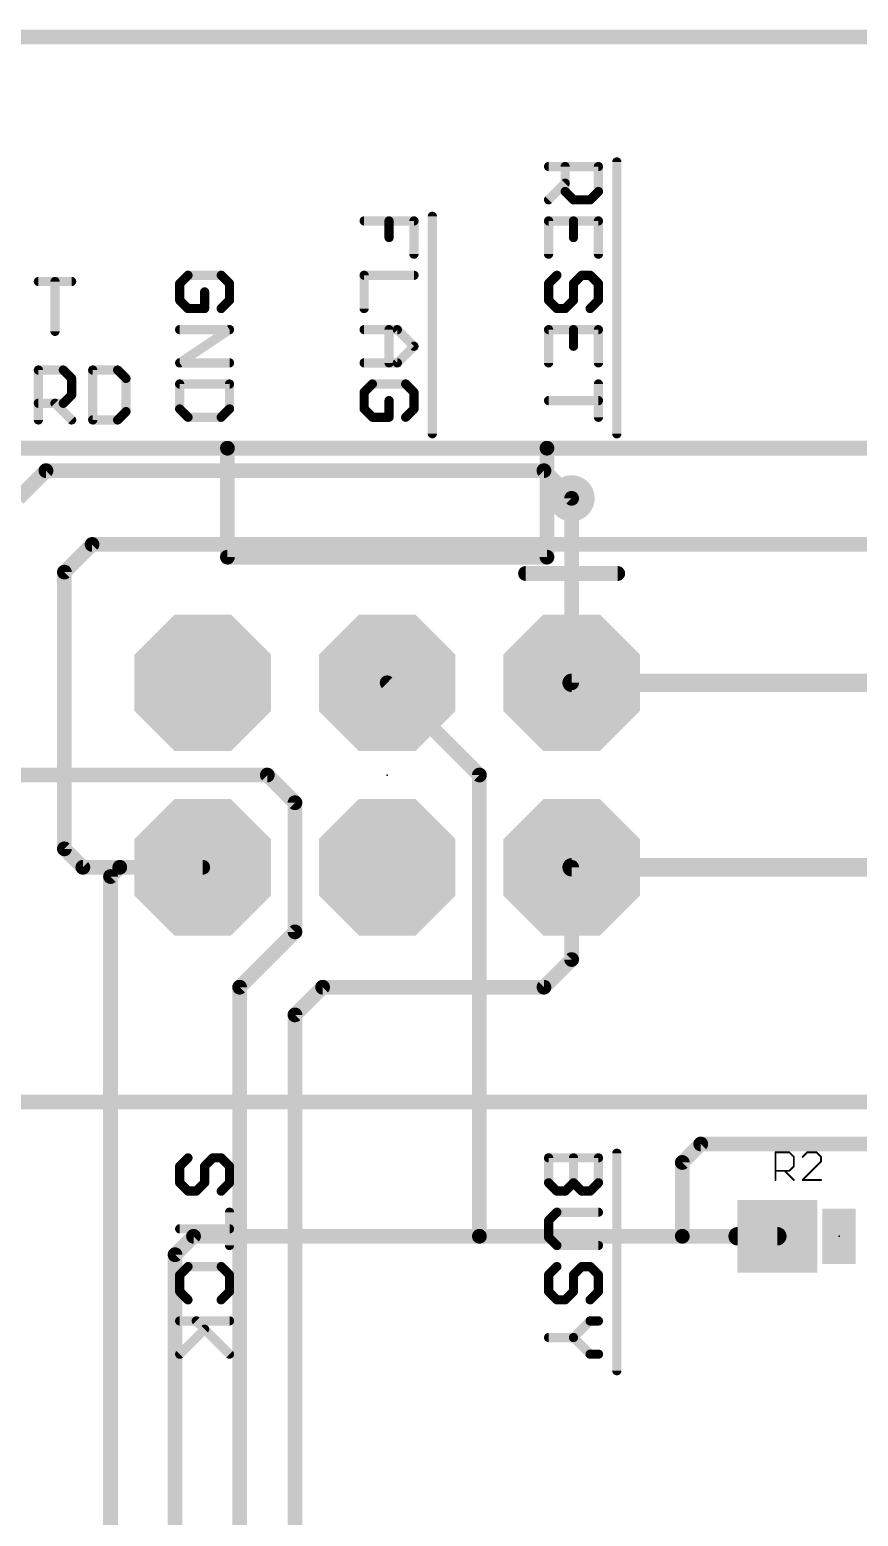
# Model space of a CAD drawing. Extents: x -0.1 to 74.4, y -25.4 to 49.6.
# Drawn here: x 45.88 to 57.29, y 29.16 to 49.63 of the extents above; entities that cross this region are included whole.
import ezdxf

# ---------------------------------------------------------------- set-up
doc = ezdxf.new("R2010")
doc.units = 0
for name, color, linetype in [('1', 12, 'CONTINUOUS'), ('15', 12, 'CONTINUOUS'), ('16', 132, 'CONTINUOUS'), ('17', 110, 'CONTINUOUS'), ('18', 110, 'CONTINUOUS'), ('20', 53, 'CONTINUOUS'), ('21', 41, 'CONTINUOUS'), ('23', 53, 'CONTINUOUS'), ('25', 253, 'CONTINUOUS')]:
    doc.layers.add(name, color=color, linetype=linetype)

# ---------------------------------------------------------------- blocks, each defined once
blk = doc.blocks.new('OCTAGONP')
at = {"const_width": 0.5}
blk.add_lwpolyline([(-0.25, -0.1036), (-0.25, 0.1036), (-0.1036, 0.25), (0.1036, 0.25), (0.25, 0.1036), (0.25, -0.1036), (0.1036, -0.25), (-0.1036, -0.25), (-0.25, -0.1036), (-0.25, 0.1036)], dxfattribs=at)
blk = doc.blocks.new('ROUNDP')
at = {"const_width": 0.5}
blk.add_lwpolyline([(0, -0.25, 1), (0, 0.25, 1), (0, -0.25)], format="xyb", dxfattribs=at)
blk = doc.blocks.new('RECT')
blk.add_solid([(-0.5, -0.5), (0.5, -0.5), (-0.5, 0.5), (0.5, 0.5)])
blk = doc.blocks.new('ROUNDV')
at = {"const_width": 0.5}
blk.add_lwpolyline([(0, -0.25, 1), (0, 0.25, 1), (0, -0.25)], format="xyb", dxfattribs=at)

msp = doc.modelspace()

# ---------------------------------------------------------------- linework, layer by layer
at = {"layer": '1'}
for points, const_width in [([(45.72, 43.18), (46.101, 43.561)], 0.2032), ([(46.101, 43.561), (52.959, 43.561)], 0.2032), ([(52.959, 43.561), (53.34, 43.18)], 0.2032), ([(46.736, 42.545), (46.355, 42.164)], 0.2032), ([(68.199, 42.545), (46.736, 42.545)], 0.2032), ([(46.355, 42.164), (46.355, 38.354)], 0.2032), ([(50.8, 40.64), (52.07, 39.37)], 0.2032), ([(53.34, 40.64), (60.96, 40.64)], 0.254), ([(52.07, 39.37), (52.07, 33.02)], 0.2032), ([(46.355, 38.354), (46.609, 38.1)], 0.2032), ([(46.609, 38.1), (47.117, 38.1)], 0.2032), ([(46.99, 37.973), (47.117, 38.1)], 0.2032), ([(46.99, 28.829), (46.99, 37.973)], 0.2032), ([(47.117, 38.1), (48.26, 38.1)], 0.2032), ([(55.118, 34.29), (54.864, 34.036)], 0.2032), ([(65.659, 34.29), (55.118, 34.29)], 0.2032), ([(54.864, 34.036), (54.864, 33.02)], 0.2032), ([(47.879, 32.766), (48.133, 33.02)], 0.2032), ([(48.133, 33.02), (52.07, 33.02)], 0.2032), ([(52.07, 33.02), (54.864, 33.02)], 0.2032), ([(54.864, 33.02), (56.173, 33.02)], 0.2032), ([(56.173, 33.02), (55.626, 33.02)], 0.254), ([(47.879, 27.94), (47.879, 32.766)], 0.2032)]:
    msp.add_lwpolyline(points, dxfattribs=dict(at, const_width=const_width))
for points, const_width in [([(46.101, 43.6118, 1), (46.101, 43.5102)], 0.1016), ([(46.1369, 43.5251, 1), (46.0651, 43.5969)], 0.1016), ([(52.9949, 43.5969, 1), (52.9231, 43.5251)], 0.1016), ([(52.959, 43.5102, 1), (52.959, 43.6118)], 0.1016), ([(53.3041, 43.1441, 1), (53.3759, 43.2159)], 0.1016), ([(46.736, 42.5958, 1), (46.736, 42.4942)], 0.1016), ([(46.7719, 42.5091, 1), (46.7001, 42.5809)], 0.1016), ([(46.4058, 42.164, 1), (46.3042, 42.164)], 0.1016), ([(46.3191, 42.1999, 1), (46.3909, 42.1281)], 0.1016), ([(50.8359, 40.6759, 1), (50.7641, 40.6041)], 0.1016), ([(53.34, 40.7035, 1), (53.34, 40.5765)], 0.127), ([(52.1208, 39.37, 1), (52.0192, 39.37)], 0.1016), ([(52.0341, 39.3341, 1), (52.1059, 39.4059)], 0.1016), ([(46.3909, 38.3899, 1), (46.3191, 38.3181)], 0.1016), ([(46.3042, 38.354, 1), (46.4058, 38.354)], 0.1016), ([(46.609, 38.1508, 1), (46.609, 38.0492)], 0.1016), ([(46.5731, 38.0641, 1), (46.6449, 38.1359)], 0.1016), ([(47.0408, 37.973, 1), (46.9392, 37.973)], 0.1016), ([(47.117, 38.1508, 1), (47.117, 38.0492)], 0.1016), ([(47.1529, 38.0641, 1), (47.0811, 38.1359)], 0.1016), ([(47.117, 38.0492, 1), (47.117, 38.1508)], 0.1016), ([(48.26, 38.0492, 1), (48.26, 38.1508)], 0.1016), ([(46.9541, 38.0089, 1), (47.0259, 37.9371)], 0.1016), ([(55.118, 34.3408, 1), (55.118, 34.2392)], 0.1016), ([(55.1539, 34.2541, 1), (55.0821, 34.3259)], 0.1016), ([(54.9148, 34.036, 1), (54.8132, 34.036)], 0.1016), ([(54.8281, 34.0719, 1), (54.8999, 34.0001)], 0.1016), ([(48.133, 33.0708, 1), (48.133, 32.9692)], 0.1016), ([(48.1689, 32.9841, 1), (48.0971, 33.0559)], 0.1016), ([(52.07, 33.0708, 1), (52.07, 32.9692)], 0.1016), ([(52.0192, 33.02, 1), (52.1208, 33.02)], 0.1016), ([(52.07, 32.9692, 1), (52.07, 33.0708)], 0.1016), ([(54.864, 33.0708, 1), (54.864, 32.9692)], 0.1016), ([(54.8132, 33.02, 1), (54.9148, 33.02)], 0.1016), ([(54.864, 32.9692, 1), (54.864, 33.0708)], 0.1016), ([(55.626, 33.0835, 1), (55.626, 32.9565)], 0.127), ([(56.173, 32.9565, 1), (56.173, 33.0835)], 0.127), ([(56.173, 32.9692, 1), (56.173, 33.0708)], 0.1016), ([(47.9298, 32.766, 1), (47.8282, 32.766)], 0.1016), ([(47.8431, 32.8019, 1), (47.9149, 32.7301)], 0.1016)]:
    msp.add_lwpolyline(points, format="xyb", dxfattribs=dict(at, const_width=const_width))
at = {"layer": '15', "const_width": 0.2032}
msp.add_lwpolyline([(2.54, 49.53), (71.12, 49.53)], dxfattribs=at)
at = {"layer": '16'}
for points, const_width in [([(2.54, 49.53), (71.12, 49.53)], 0.2032), ([(53.34, 43.18), (53.34, 40.64)], 0.2032), ([(49.149, 39.37), (37.338, 39.37)], 0.2032), ([(49.53, 38.989), (49.149, 39.37)], 0.2032), ([(49.53, 37.211), (49.53, 38.989)], 0.2032), ([(53.34, 38.1), (60.96, 38.1)], 0.254), ([(53.34, 36.83), (53.34, 38.1)], 0.2032), ([(48.768, 36.449), (49.53, 37.211)], 0.2032), ([(52.959, 36.449), (53.34, 36.83)], 0.2032), ([(48.768, 17.272), (48.768, 36.449)], 0.2032), ([(49.53, 36.068), (49.911, 36.449)], 0.2032), ([(49.911, 36.449), (52.959, 36.449)], 0.2032), ([(49.53, 16.129), (49.53, 36.068)], 0.2032)]:
    msp.add_lwpolyline(points, dxfattribs=dict(at, const_width=const_width))
for points, const_width in [([(53.3908, 43.18, 1), (53.2892, 43.18)], 0.1016), ([(53.2892, 40.64, 1), (53.3908, 40.64)], 0.1016), ([(49.1849, 39.4059, 1), (49.1131, 39.3341)], 0.1016), ([(49.149, 39.3192, 1), (49.149, 39.4208)], 0.1016), ([(49.5808, 38.989, 1), (49.4792, 38.989)], 0.1016), ([(49.4941, 38.9531, 1), (49.5659, 39.0249)], 0.1016), ([(53.34, 38.1635, 1), (53.34, 38.0365)], 0.127), ([(53.3908, 38.1, 1), (53.2892, 38.1)], 0.1016), ([(49.4792, 37.211, 1), (49.5808, 37.211)], 0.1016), ([(49.5659, 37.1751, 1), (49.4941, 37.2469)], 0.1016), ([(53.2892, 36.83, 1), (53.3908, 36.83)], 0.1016), ([(53.3759, 36.7941, 1), (53.3041, 36.8659)], 0.1016), ([(48.8188, 36.449, 1), (48.7172, 36.449)], 0.1016), ([(48.7321, 36.4849, 1), (48.8039, 36.4131)], 0.1016), ([(49.911, 36.4998, 1), (49.911, 36.3982)], 0.1016), ([(49.9469, 36.4131, 1), (49.8751, 36.4849)], 0.1016), ([(52.9231, 36.4849, 1), (52.9949, 36.4131)], 0.1016), ([(52.959, 36.3982, 1), (52.959, 36.4998)], 0.1016), ([(49.5808, 36.068, 1), (49.4792, 36.068)], 0.1016), ([(49.4941, 36.1039, 1), (49.5659, 36.0321)], 0.1016)]:
    msp.add_lwpolyline(points, format="xyb", dxfattribs=dict(at, const_width=const_width))
at = {"layer": '20', "const_width": 0.2032}
msp.add_lwpolyline([(71.12, 49.53), (2.54, 49.53)], dxfattribs=at)
at = {"layer": '21'}
for points, const_width in [([(53.0225, 47.7476), (53.7089, 47.7476)], 0.127), ([(53.2513, 47.4044), (53.2513, 47.7476)], 0.127), ([(53.7089, 47.7476), (53.7089, 47.4044)], 0.127), ([(53.9623, 47.8111), (53.9623, 44.069)], 0.127), ([(53.2513, 47.5188), (53.0225, 47.29)], 0.127), ([(53.3657, 47.29), (53.2513, 47.4044)], 0.127), ([(53.5945, 47.29), (53.3657, 47.29)], 0.127), ([(53.7089, 47.4044), (53.5945, 47.29)], 0.127), ([(51.4223, 47.0627), (51.4223, 44.069)], 0.127), ([(50.4825, 46.9992), (51.1689, 46.9992)], 0.127), ([(50.8257, 46.9992), (50.8257, 46.7704)], 0.127), ([(51.1689, 46.9992), (51.1689, 46.5416)], 0.127), ([(53.7089, 46.9992), (53.0225, 46.9992)], 0.127), ([(53.0225, 46.9992), (53.0225, 46.5416)], 0.127), ([(53.3657, 46.9992), (53.3657, 46.7704)], 0.127), ([(53.7089, 46.5416), (53.7089, 46.9992)], 0.127), ([(48.0569, 46.2507), (47.9425, 46.1364)], 0.127), ([(48.5145, 46.2507), (48.0569, 46.2507)], 0.127), ([(48.6289, 46.1364), (48.5145, 46.2507)], 0.127), ([(51.1689, 46.2507), (50.4825, 46.2507)], 0.127), ([(50.4825, 46.2507), (50.4825, 45.7932)], 0.127), ([(53.0225, 46.1364), (53.1369, 46.2507)], 0.127), ([(53.4801, 46.2507), (53.3657, 46.1364)], 0.127), ([(53.5945, 46.2507), (53.4801, 46.2507)], 0.127), ([(53.7089, 46.1364), (53.5945, 46.2507)], 0.127), ([(45.9967, 46.1651), (46.4543, 46.1651)], 0.127), ([(46.2255, 45.4787), (46.2255, 46.1651)], 0.127), ([(47.9425, 46.1364), (47.9425, 45.9076)], 0.127), ([(48.2857, 45.7932), (48.2857, 46.022)], 0.127), ([(48.6289, 45.9076), (48.6289, 46.1364)], 0.127), ([(53.0225, 45.9076), (53.0225, 46.1364)], 0.127), ([(53.3657, 46.1364), (53.3657, 45.9076)], 0.127), ([(53.7089, 45.9076), (53.7089, 46.1364)], 0.127), ([(47.9425, 45.9076), (48.0569, 45.7932)], 0.127), ([(48.0569, 45.7932), (48.2857, 45.7932)], 0.127), ([(48.5145, 45.7932), (48.6289, 45.9076)], 0.127), ([(53.1369, 45.7932), (53.0225, 45.9076)], 0.127), ([(53.2513, 45.7932), (53.1369, 45.7932)], 0.127), ([(53.3657, 45.9076), (53.2513, 45.7932)], 0.127), ([(53.5945, 45.7932), (53.7089, 45.9076)], 0.127), ([(47.9425, 45.5023), (48.6289, 45.5023)], 0.127), ([(48.6289, 45.5023), (47.9425, 45.0447)], 0.127), ([(50.4825, 45.5023), (50.9401, 45.5023)], 0.127), ([(50.8257, 45.5023), (50.8257, 45.0447)], 0.127), ([(50.9401, 45.5023), (51.1689, 45.2735)], 0.127), ([(53.7089, 45.5023), (53.0225, 45.5023)], 0.127), ([(53.0225, 45.5023), (53.0225, 45.0447)], 0.127), ([(53.3657, 45.5023), (53.3657, 45.2735)], 0.127), ([(53.7089, 45.0447), (53.7089, 45.5023)], 0.127), ([(51.1689, 45.2735), (50.9401, 45.0447)], 0.127), ([(47.9425, 45.0447), (48.6289, 45.0447)], 0.127), ([(50.9401, 45.0447), (50.4825, 45.0447)], 0.127), ([(45.9967, 44.2595), (45.9967, 44.9459)], 0.127), ([(45.9967, 44.9459), (46.3399, 44.9459)], 0.127), ([(46.3399, 44.9459), (46.4543, 44.8315)], 0.127), ([(46.4543, 44.8315), (46.4543, 44.6027)], 0.127), ([(46.7452, 44.9459), (46.7452, 44.2595)], 0.127), ([(47.0884, 44.9459), (46.7452, 44.9459)], 0.127), ([(47.2028, 44.8315), (47.0884, 44.9459)], 0.127), ([(47.2028, 44.3739), (47.2028, 44.8315)], 0.127), ([(46.4543, 44.6027), (46.3399, 44.4883)], 0.127), ([(48.6289, 44.7539), (47.9425, 44.7539)], 0.127), ([(47.9425, 44.7539), (47.9425, 44.4107)], 0.127), ([(48.6289, 44.4107), (48.6289, 44.7539)], 0.127), ([(50.5969, 44.7539), (50.4825, 44.6395)], 0.127), ([(50.4825, 44.6395), (50.4825, 44.4107)], 0.127), ([(51.0545, 44.7539), (50.5969, 44.7539)], 0.127), ([(51.1689, 44.6395), (51.0545, 44.7539)], 0.127), ([(51.1689, 44.4107), (51.1689, 44.6395)], 0.127), ([(53.7089, 44.7539), (53.7089, 44.2963)], 0.127), ([(46.3399, 44.4883), (45.9967, 44.4883)], 0.127), ([(46.2255, 44.4883), (46.4543, 44.2595)], 0.127), ([(47.0884, 44.2595), (47.2028, 44.3739)], 0.127), ([(47.9425, 44.4107), (48.0569, 44.2963)], 0.127), ([(48.5145, 44.2963), (48.6289, 44.4107)], 0.127), ([(50.4825, 44.4107), (50.5969, 44.2963)], 0.127), ([(50.8257, 44.2963), (50.8257, 44.5251)], 0.127), ([(51.0545, 44.2963), (51.1689, 44.4107)], 0.127), ([(53.0225, 44.5251), (53.7089, 44.5251)], 0.127), ([(46.7452, 44.2595), (47.0884, 44.2595)], 0.127), ([(48.0569, 44.2963), (48.5145, 44.2963)], 0.127), ([(50.5969, 44.2963), (50.8257, 44.2963)], 0.127), ([(43.24, 43.87), (48.6, 43.87)], 0.2032), ([(48.6, 43.87), (53, 43.87)], 0.2032), ([(48.6, 42.37), (48.6, 43.87)], 0.2032), ([(53, 43.87), (58.36, 43.87)], 0.2032), ([(53, 43.87), (53, 42.37)], 0.2032), ([(53, 42.37), (48.6, 42.37)], 0.2032), ([(53.975, 42.145), (52.705, 42.145)], 0.2032), ([(58.36, 34.87), (43.24, 34.87)], 0.2032), ([(53.9623, 34.163), (53.9623, 31.1693)], 0.127), ([(47.9425, 33.9851), (48.0569, 34.0995)], 0.127), ([(47.9425, 33.7563), (47.9425, 33.9851)], 0.127), ([(48.4001, 34.0995), (48.2857, 33.9851)], 0.127), ([(48.2857, 33.9851), (48.2857, 33.7563)], 0.127), ([(48.5145, 34.0995), (48.4001, 34.0995)], 0.127), ([(48.6289, 33.9851), (48.5145, 34.0995)], 0.127), ([(48.6289, 33.7563), (48.6289, 33.9851)], 0.127), ([(53.0225, 34.0995), (53.7089, 34.0995)], 0.127), ([(53.0225, 33.7563), (53.0225, 34.0995)], 0.127), ([(53.3657, 34.0995), (53.3657, 33.7563)], 0.127), ([(53.7089, 34.0995), (53.7089, 33.7563)], 0.127), ([(48.0569, 33.6419), (47.9425, 33.7563)], 0.127), ([(48.2857, 33.7563), (48.1713, 33.6419)], 0.127), ([(48.5145, 33.6419), (48.6289, 33.7563)], 0.127), ([(53.1369, 33.6419), (53.0225, 33.7563)], 0.127), ([(53.3657, 33.7563), (53.2513, 33.6419)], 0.127), ([(53.4801, 33.6419), (53.3657, 33.7563)], 0.127), ([(53.7089, 33.7563), (53.5945, 33.6419)], 0.127), ([(48.1713, 33.6419), (48.0569, 33.6419)], 0.127), ([(53.2513, 33.6419), (53.1369, 33.6419)], 0.127), ([(53.5945, 33.6419), (53.4801, 33.6419)], 0.127), ([(48.6289, 33.3511), (48.6289, 32.8935)], 0.127), ([(53.1369, 33.3511), (53.0225, 33.2367)], 0.127), ([(53.7089, 33.3511), (53.1369, 33.3511)], 0.127), ([(47.9425, 33.1223), (48.6289, 33.1223)], 0.127), ([(53.0225, 33.2367), (53.0225, 33.0079)], 0.127), ([(53.0225, 33.0079), (53.1369, 32.8935)], 0.127), ([(53.1369, 32.8935), (53.7089, 32.8935)], 0.127), ([(48.0569, 32.6027), (47.9425, 32.4883)], 0.127), ([(47.9425, 32.4883), (47.9425, 32.2595)], 0.127), ([(48.5145, 32.6027), (48.0569, 32.6027)], 0.127), ([(48.6289, 32.4883), (48.5145, 32.6027)], 0.127), ([(48.6289, 32.2595), (48.6289, 32.4883)], 0.127), ([(53.0225, 32.4883), (53.1369, 32.6027)], 0.127), ([(53.0225, 32.2595), (53.0225, 32.4883)], 0.127), ([(53.4801, 32.6027), (53.3657, 32.4883)], 0.127), ([(53.3657, 32.4883), (53.3657, 32.2595)], 0.127), ([(53.5945, 32.6027), (53.4801, 32.6027)], 0.127), ([(53.7089, 32.4883), (53.5945, 32.6027)], 0.127), ([(53.7089, 32.2595), (53.7089, 32.4883)], 0.127), ([(47.9425, 32.2595), (48.0569, 32.1451)], 0.127), ([(48.5145, 32.1451), (48.6289, 32.2595)], 0.127), ([(53.1369, 32.1451), (53.0225, 32.2595)], 0.127), ([(53.2513, 32.1451), (53.1369, 32.1451)], 0.127), ([(53.3657, 32.2595), (53.2513, 32.1451)], 0.127), ([(53.5945, 32.1451), (53.7089, 32.2595)], 0.127), ([(48.6289, 31.8543), (47.9425, 31.8543)], 0.127), ([(48.2857, 31.7399), (47.9425, 31.3967)], 0.127), ([(48.1713, 31.8543), (48.6289, 31.3967)], 0.127), ([(53.5945, 31.8543), (53.3657, 31.6255)], 0.127), ([(53.7089, 31.8543), (53.5945, 31.8543)], 0.127), ([(53.3657, 31.6255), (53.0225, 31.6255)], 0.127), ([(53.3657, 31.6255), (53.5945, 31.3967)], 0.127), ([(53.5945, 31.3967), (53.7089, 31.3967)], 0.127)]:
    msp.add_lwpolyline(points, dxfattribs=dict(at, const_width=const_width))
for points, const_width in [([(53.0225, 47.7793, 1), (53.0225, 47.7158)], 0.0635), ([(53.283, 47.7476, 1), (53.2195, 47.7476)], 0.0635), ([(53.7406, 47.7476, 1), (53.6771, 47.7476)], 0.0635), ([(53.7089, 47.7158, 1), (53.7089, 47.7793)], 0.0635), ([(53.9941, 47.8111, 1), (53.9305, 47.8111)], 0.0635), ([(53.2737, 47.4963, 1), (53.2288, 47.5412)], 0.0635), ([(53, 47.3124, 1), (53.045, 47.2675)], 0.0635), ([(53.2195, 47.4044, 1), (53.283, 47.4044)], 0.0635), ([(53.2737, 47.4268, 1), (53.2288, 47.3819)], 0.0635), ([(53.3657, 47.3217, 1), (53.3657, 47.2582)], 0.0635), ([(53.3432, 47.2675, 1), (53.3881, 47.3124)], 0.0635), ([(53.572, 47.3124, 1), (53.6169, 47.2675)], 0.0635), ([(53.5945, 47.2582, 1), (53.5945, 47.3217)], 0.0635), ([(53.6771, 47.4044, 1), (53.7406, 47.4044)], 0.0635), ([(53.7313, 47.3819, 1), (53.6864, 47.4268)], 0.0635), ([(51.4541, 47.0627, 1), (51.3905, 47.0627)], 0.0635), ([(50.4825, 47.0309, 1), (50.4825, 46.9674)], 0.0635), ([(50.8574, 46.9992, 1), (50.7939, 46.9992)], 0.0635), ([(51.2006, 46.9992, 1), (51.1371, 46.9992)], 0.0635), ([(51.1689, 46.9674, 1), (51.1689, 47.0309)], 0.0635), ([(53.0543, 46.9992, 1), (52.9907, 46.9992)], 0.0635), ([(53.0225, 47.0309, 1), (53.0225, 46.9674)], 0.0635), ([(53.3974, 46.9992, 1), (53.3339, 46.9992)], 0.0635), ([(53.7406, 46.9992, 1), (53.6771, 46.9992)], 0.0635), ([(53.7089, 46.9674, 1), (53.7089, 47.0309)], 0.0635), ([(50.7939, 46.7704, 1), (50.8574, 46.7704)], 0.0635), ([(53.3339, 46.7704, 1), (53.3974, 46.7704)], 0.0635), ([(51.1371, 46.5416, 1), (51.2006, 46.5416)], 0.0635), ([(52.9907, 46.5416, 1), (53.0543, 46.5416)], 0.0635), ([(53.6771, 46.5416, 1), (53.7406, 46.5416)], 0.0635), ([(48.0569, 46.2825, 1), (48.0569, 46.219)], 0.0635), ([(48.0793, 46.2283, 1), (48.0344, 46.2732)], 0.0635), ([(48.5369, 46.2732, 1), (48.492, 46.2283)], 0.0635), ([(48.5145, 46.219, 1), (48.5145, 46.2825)], 0.0635), ([(50.5143, 46.2507, 1), (50.4507, 46.2507)], 0.0635), ([(50.4825, 46.2825, 1), (50.4825, 46.219)], 0.0635), ([(51.1689, 46.219, 1), (51.1689, 46.2825)], 0.0635), ([(53.1593, 46.2283, 1), (53.1144, 46.2732)], 0.0635), ([(53.4801, 46.2825, 1), (53.4801, 46.219)], 0.0635), ([(53.5025, 46.2283, 1), (53.4576, 46.2732)], 0.0635), ([(53.6169, 46.2732, 1), (53.572, 46.2283)], 0.0635), ([(53.5945, 46.219, 1), (53.5945, 46.2825)], 0.0635), ([(45.9967, 46.1968, 1), (45.9967, 46.1333)], 0.0635), ([(46.2573, 46.1651, 1), (46.1938, 46.1651)], 0.0635), ([(46.4543, 46.1333, 1), (46.4543, 46.1968)], 0.0635), ([(47.9743, 46.1364, 1), (47.9108, 46.1364)], 0.0635), ([(47.92, 46.1588, 1), (47.965, 46.1139)], 0.0635), ([(48.3174, 46.022, 1), (48.2539, 46.022)], 0.0635), ([(48.6606, 46.1364, 1), (48.5971, 46.1364)], 0.0635), ([(48.6064, 46.1139, 1), (48.6513, 46.1588)], 0.0635), ([(53.0543, 46.1364, 1), (52.9907, 46.1364)], 0.0635), ([(53, 46.1588, 1), (53.045, 46.1139)], 0.0635), ([(53.3974, 46.1364, 1), (53.3339, 46.1364)], 0.0635), ([(53.3432, 46.1588, 1), (53.3881, 46.1139)], 0.0635), ([(53.7406, 46.1364, 1), (53.6771, 46.1364)], 0.0635), ([(53.6864, 46.1139, 1), (53.7313, 46.1588)], 0.0635), ([(47.965, 45.93, 1), (47.92, 45.8851)], 0.0635), ([(47.9108, 45.9076, 1), (47.9743, 45.9076)], 0.0635), ([(48.0569, 45.8249, 1), (48.0569, 45.7614)], 0.0635), ([(48.0344, 45.7707, 1), (48.0793, 45.8156)], 0.0635), ([(48.2857, 45.7614, 1), (48.2857, 45.8249)], 0.0635), ([(48.492, 45.8156, 1), (48.5369, 45.7707)], 0.0635), ([(48.5971, 45.9076, 1), (48.6606, 45.9076)], 0.0635), ([(48.6513, 45.8851, 1), (48.6064, 45.93)], 0.0635), ([(52.9907, 45.9076, 1), (53.0543, 45.9076)], 0.0635), ([(53.045, 45.93, 1), (53, 45.8851)], 0.0635), ([(53.1369, 45.8249, 1), (53.1369, 45.7614)], 0.0635), ([(53.1144, 45.7707, 1), (53.1593, 45.8156)], 0.0635), ([(53.2288, 45.8156, 1), (53.2737, 45.7707)], 0.0635), ([(53.2513, 45.7614, 1), (53.2513, 45.8249)], 0.0635), ([(53.3339, 45.9076, 1), (53.3974, 45.9076)], 0.0635), ([(53.3881, 45.8851, 1), (53.3432, 45.93)], 0.0635), ([(53.572, 45.8156, 1), (53.6169, 45.7707)], 0.0635), ([(53.6771, 45.9076, 1), (53.7406, 45.9076)], 0.0635), ([(53.7313, 45.8851, 1), (53.6864, 45.93)], 0.0635), ([(48.2539, 45.7932, 1), (48.3174, 45.7932)], 0.0635), ([(50.4507, 45.7932, 1), (50.5143, 45.7932)], 0.0635), ([(46.1938, 45.4787, 1), (46.2573, 45.4787)], 0.0635), ([(47.9425, 45.5341, 1), (47.9425, 45.4706)], 0.0635), ([(48.6465, 45.4759, 1), (48.6113, 45.5287)], 0.0635), ([(48.6289, 45.4706, 1), (48.6289, 45.5341)], 0.0635), ([(50.4825, 45.5341, 1), (50.4825, 45.4706)], 0.0635), ([(50.8574, 45.5023, 1), (50.7939, 45.5023)], 0.0635), ([(50.9625, 45.5248, 1), (50.9176, 45.4799)], 0.0635), ([(50.9401, 45.4706, 1), (50.9401, 45.5341)], 0.0635), ([(53.0543, 45.5023, 1), (52.9907, 45.5023)], 0.0635), ([(53.0225, 45.5341, 1), (53.0225, 45.4706)], 0.0635), ([(53.3974, 45.5023, 1), (53.3339, 45.5023)], 0.0635), ([(53.7406, 45.5023, 1), (53.6771, 45.5023)], 0.0635), ([(53.7089, 45.4706, 1), (53.7089, 45.5341)], 0.0635), ([(51.1913, 45.2511, 1), (51.1464, 45.296)], 0.0635), ([(51.1464, 45.2511, 1), (51.1913, 45.296)], 0.0635), ([(53.3339, 45.2735, 1), (53.3974, 45.2735)], 0.0635), ([(47.9425, 45.0765, 1), (47.9425, 45.013)], 0.0635), ([(47.9249, 45.0712, 1), (47.9601, 45.0183)], 0.0635), ([(48.6289, 45.013, 1), (48.6289, 45.0765)], 0.0635), ([(50.4825, 45.0765, 1), (50.4825, 45.013)], 0.0635), ([(50.7939, 45.0447, 1), (50.8574, 45.0447)], 0.0635), ([(50.9176, 45.0672, 1), (50.9625, 45.0223)], 0.0635), ([(50.9401, 45.013, 1), (50.9401, 45.0765)], 0.0635), ([(52.9907, 45.0447, 1), (53.0543, 45.0447)], 0.0635), ([(53.6771, 45.0447, 1), (53.7406, 45.0447)], 0.0635), ([(45.9967, 44.9776, 1), (45.9967, 44.9141)], 0.0635), ([(46.0285, 44.9459, 1), (45.965, 44.9459)], 0.0635), ([(46.3624, 44.9683, 1), (46.3175, 44.9234)], 0.0635), ([(46.3399, 44.9141, 1), (46.3399, 44.9776)], 0.0635), ([(46.4861, 44.8315, 1), (46.4226, 44.8315)], 0.0635), ([(46.4319, 44.809, 1), (46.4768, 44.8539)], 0.0635), ([(46.7769, 44.9459, 1), (46.7134, 44.9459)], 0.0635), ([(46.7452, 44.9776, 1), (46.7452, 44.9141)], 0.0635), ([(47.1108, 44.9683, 1), (47.0659, 44.9234)], 0.0635), ([(47.0884, 44.9141, 1), (47.0884, 44.9776)], 0.0635), ([(47.2345, 44.8315, 1), (47.171, 44.8315)], 0.0635), ([(47.1803, 44.809, 1), (47.2252, 44.8539)], 0.0635), ([(46.4226, 44.6027, 1), (46.4861, 44.6027)], 0.0635), ([(46.4768, 44.5802, 1), (46.4319, 44.6251)], 0.0635), ([(47.9425, 44.7857, 1), (47.9425, 44.7222)], 0.0635), ([(47.9743, 44.7539, 1), (47.9108, 44.7539)], 0.0635), ([(48.6606, 44.7539, 1), (48.5971, 44.7539)], 0.0635), ([(48.6289, 44.7222, 1), (48.6289, 44.7857)], 0.0635), ([(50.5143, 44.6395, 1), (50.4507, 44.6395)], 0.0635), ([(50.46, 44.662, 1), (50.505, 44.6171)], 0.0635), ([(50.5969, 44.7857, 1), (50.5969, 44.7222)], 0.0635), ([(50.6193, 44.7315, 1), (50.5744, 44.7764)], 0.0635), ([(51.0769, 44.7764, 1), (51.032, 44.7315)], 0.0635), ([(51.0545, 44.7222, 1), (51.0545, 44.7857)], 0.0635), ([(51.2006, 44.6395, 1), (51.1371, 44.6395)], 0.0635), ([(51.1464, 44.6171, 1), (51.1913, 44.662)], 0.0635), ([(53.7406, 44.7539, 1), (53.6771, 44.7539)], 0.0635), ([(45.9967, 44.52, 1), (45.9967, 44.4565)], 0.0635), ([(46.248, 44.5107, 1), (46.2031, 44.4658)], 0.0635), ([(46.3175, 44.5107, 1), (46.3624, 44.4658)], 0.0635), ([(46.3399, 44.4565, 1), (46.3399, 44.52)], 0.0635), ([(47.2252, 44.3514, 1), (47.1803, 44.3963)], 0.0635), ([(47.965, 44.4332, 1), (47.92, 44.3883)], 0.0635), ([(47.9108, 44.4107, 1), (47.9743, 44.4107)], 0.0635), ([(48.5971, 44.4107, 1), (48.6606, 44.4107)], 0.0635), ([(48.6513, 44.3883, 1), (48.6064, 44.4332)], 0.0635), ([(50.4507, 44.4107, 1), (50.5143, 44.4107)], 0.0635), ([(50.505, 44.4332, 1), (50.46, 44.3883)], 0.0635), ([(50.8574, 44.5251, 1), (50.7939, 44.5251)], 0.0635), ([(51.1371, 44.4107, 1), (51.2006, 44.4107)], 0.0635), ([(51.1913, 44.3883, 1), (51.1464, 44.4332)], 0.0635), ([(53.0225, 44.5569, 1), (53.0225, 44.4934)], 0.0635), ([(53.7089, 44.4934, 1), (53.7089, 44.5569)], 0.0635), ([(45.965, 44.2595, 1), (46.0285, 44.2595)], 0.0635), ([(46.4319, 44.237, 1), (46.4768, 44.282)], 0.0635), ([(46.7134, 44.2595, 1), (46.7769, 44.2595)], 0.0635), ([(46.7452, 44.2913, 1), (46.7452, 44.2278)], 0.0635), ([(47.0659, 44.282, 1), (47.1108, 44.237)], 0.0635), ([(47.0884, 44.2278, 1), (47.0884, 44.2913)], 0.0635), ([(47.171, 44.3739, 1), (47.2345, 44.3739)], 0.0635), ([(48.0569, 44.3281, 1), (48.0569, 44.2646)], 0.0635), ([(48.0344, 44.2739, 1), (48.0793, 44.3188)], 0.0635), ([(48.492, 44.3188, 1), (48.5369, 44.2739)], 0.0635), ([(48.5145, 44.2646, 1), (48.5145, 44.3281)], 0.0635), ([(50.5969, 44.3281, 1), (50.5969, 44.2646)], 0.0635), ([(50.5744, 44.2739, 1), (50.6193, 44.3188)], 0.0635), ([(50.7939, 44.2963, 1), (50.8574, 44.2963)], 0.0635), ([(50.8257, 44.2646, 1), (50.8257, 44.3281)], 0.0635), ([(51.032, 44.3188, 1), (51.0769, 44.2739)], 0.0635), ([(53.6771, 44.2963, 1), (53.7406, 44.2963)], 0.0635), ([(51.3905, 44.069, 1), (51.4541, 44.069)], 0.0635), ([(53.9305, 44.069, 1), (53.9941, 44.069)], 0.0635), ([(48.6, 43.9208, 1), (48.6, 43.8192)], 0.1016), ([(48.6508, 43.87, 1), (48.5492, 43.87)], 0.1016), ([(48.6, 43.8192, 1), (48.6, 43.9208)], 0.1016), ([(53, 43.9208, 1), (53, 43.8192)], 0.1016), ([(53.0508, 43.87, 1), (52.9492, 43.87)], 0.1016), ([(53, 43.8192, 1), (53, 43.9208)], 0.1016), ([(48.6, 42.4208, 1), (48.6, 42.3192)], 0.1016), ([(48.5492, 42.37, 1), (48.6508, 42.37)], 0.1016), ([(52.9492, 42.37, 1), (53.0508, 42.37)], 0.1016), ([(53, 42.3192, 1), (53, 42.4208)], 0.1016), ([(52.705, 42.1958, 1), (52.705, 42.0942)], 0.1016), ([(53.975, 42.0942, 1), (53.975, 42.1958)], 0.1016), ([(53.9941, 34.163, 1), (53.9305, 34.163)], 0.0635), ([(47.9743, 33.9851, 1), (47.9108, 33.9851)], 0.0635), ([(47.92, 34.0076, 1), (47.965, 33.9627)], 0.0635), ([(48.0793, 34.077, 1), (48.0344, 34.122)], 0.0635), ([(48.3174, 33.9851, 1), (48.2539, 33.9851)], 0.0635), ([(48.2632, 34.0076, 1), (48.3081, 33.9627)], 0.0635), ([(48.4001, 34.1313, 1), (48.4001, 34.0677)], 0.0635), ([(48.4225, 34.077, 1), (48.3776, 34.122)], 0.0635), ([(48.5369, 34.122, 1), (48.492, 34.077)], 0.0635), ([(48.5145, 34.0677, 1), (48.5145, 34.1313)], 0.0635), ([(48.6606, 33.9851, 1), (48.5971, 33.9851)], 0.0635), ([(48.6064, 33.9627, 1), (48.6513, 34.0076)], 0.0635), ([(53.0543, 34.0995, 1), (52.9907, 34.0995)], 0.0635), ([(53.0225, 34.1313, 1), (53.0225, 34.0677)], 0.0635), ([(53.3974, 34.0995, 1), (53.3339, 34.0995)], 0.0635), ([(53.7406, 34.0995, 1), (53.6771, 34.0995)], 0.0635), ([(53.7089, 34.0677, 1), (53.7089, 34.1313)], 0.0635), ([(47.965, 33.7788, 1), (47.92, 33.7339)], 0.0635), ([(47.9108, 33.7563, 1), (47.9743, 33.7563)], 0.0635), ([(48.2539, 33.7563, 1), (48.3174, 33.7563)], 0.0635), ([(48.3081, 33.7339, 1), (48.2632, 33.7788)], 0.0635), ([(48.5971, 33.7563, 1), (48.6606, 33.7563)], 0.0635), ([(48.6513, 33.7339, 1), (48.6064, 33.7788)], 0.0635), ([(52.9907, 33.7563, 1), (53.0543, 33.7563)], 0.0635), ([(53.045, 33.7788, 1), (53, 33.7339)], 0.0635), ([(53.3339, 33.7563, 1), (53.3974, 33.7563)], 0.0635), ([(53.3881, 33.7788, 1), (53.3432, 33.7339)], 0.0635), ([(53.3881, 33.7339, 1), (53.3432, 33.7788)], 0.0635), ([(53.6771, 33.7563, 1), (53.7406, 33.7563)], 0.0635), ([(53.7313, 33.7339, 1), (53.6864, 33.7788)], 0.0635), ([(48.0569, 33.6737, 1), (48.0569, 33.6102)], 0.0635), ([(48.0344, 33.6195, 1), (48.0793, 33.6644)], 0.0635), ([(48.1488, 33.6644, 1), (48.1937, 33.6195)], 0.0635), ([(48.1713, 33.6102, 1), (48.1713, 33.6737)], 0.0635), ([(48.492, 33.6644, 1), (48.5369, 33.6195)], 0.0635), ([(53.1369, 33.6737, 1), (53.1369, 33.6102)], 0.0635), ([(53.1144, 33.6195, 1), (53.1593, 33.6644)], 0.0635), ([(53.2288, 33.6644, 1), (53.2737, 33.6195)], 0.0635), ([(53.2513, 33.6102, 1), (53.2513, 33.6737)], 0.0635), ([(53.4801, 33.6737, 1), (53.4801, 33.6102)], 0.0635), ([(53.4576, 33.6195, 1), (53.5025, 33.6644)], 0.0635), ([(53.572, 33.6644, 1), (53.6169, 33.6195)], 0.0635), ([(53.5945, 33.6102, 1), (53.5945, 33.6737)], 0.0635), ([(48.6606, 33.3511, 1), (48.5971, 33.3511)], 0.0635), ([(53.1369, 33.3828, 1), (53.1369, 33.3193)], 0.0635), ([(53.1593, 33.3286, 1), (53.1144, 33.3735)], 0.0635), ([(53.7089, 33.3193, 1), (53.7089, 33.3828)], 0.0635), ([(47.9425, 33.154, 1), (47.9425, 33.0905)], 0.0635), ([(48.6289, 33.0905, 1), (48.6289, 33.154)], 0.0635), ([(53.0543, 33.2367, 1), (52.9907, 33.2367)], 0.0635), ([(53, 33.2591, 1), (53.045, 33.2142)], 0.0635), ([(52.9907, 33.0079, 1), (53.0543, 33.0079)], 0.0635), ([(53.045, 33.0303, 1), (53, 32.9854)], 0.0635), ([(53.1369, 32.9252, 1), (53.1369, 32.8617)], 0.0635), ([(53.7089, 32.8617, 1), (53.7089, 32.9252)], 0.0635), ([(48.5971, 32.8935, 1), (48.6606, 32.8935)], 0.0635), ([(53.1144, 32.871, 1), (53.1593, 32.9159)], 0.0635), ([(47.9743, 32.4883, 1), (47.9108, 32.4883)], 0.0635), ([(47.92, 32.5107, 1), (47.965, 32.4658)], 0.0635), ([(48.0569, 32.6344, 1), (48.0569, 32.5709)], 0.0635), ([(48.0793, 32.5802, 1), (48.0344, 32.6251)], 0.0635), ([(48.5369, 32.6251, 1), (48.492, 32.5802)], 0.0635), ([(48.5145, 32.5709, 1), (48.5145, 32.6344)], 0.0635), ([(48.6606, 32.4883, 1), (48.5971, 32.4883)], 0.0635), ([(48.6064, 32.4658, 1), (48.6513, 32.5107)], 0.0635), ([(53.0543, 32.4883, 1), (52.9907, 32.4883)], 0.0635), ([(53, 32.5107, 1), (53.045, 32.4658)], 0.0635), ([(53.1593, 32.5802, 1), (53.1144, 32.6251)], 0.0635), ([(53.3974, 32.4883, 1), (53.3339, 32.4883)], 0.0635), ([(53.3432, 32.5107, 1), (53.3881, 32.4658)], 0.0635), ([(53.4801, 32.6344, 1), (53.4801, 32.5709)], 0.0635), ([(53.5025, 32.5802, 1), (53.4576, 32.6251)], 0.0635), ([(53.6169, 32.6251, 1), (53.572, 32.5802)], 0.0635), ([(53.5945, 32.5709, 1), (53.5945, 32.6344)], 0.0635), ([(53.7406, 32.4883, 1), (53.6771, 32.4883)], 0.0635), ([(53.6864, 32.4658, 1), (53.7313, 32.5107)], 0.0635), ([(47.965, 32.2819, 1), (47.92, 32.237)], 0.0635), ([(47.9108, 32.2595, 1), (47.9743, 32.2595)], 0.0635), ([(48.0344, 32.1226, 1), (48.0793, 32.1675)], 0.0635), ([(48.492, 32.1675, 1), (48.5369, 32.1226)], 0.0635), ([(48.5971, 32.2595, 1), (48.6606, 32.2595)], 0.0635), ([(48.6513, 32.237, 1), (48.6064, 32.2819)], 0.0635), ([(52.9907, 32.2595, 1), (53.0543, 32.2595)], 0.0635), ([(53.045, 32.2819, 1), (53, 32.237)], 0.0635), ([(53.1369, 32.1768, 1), (53.1369, 32.1133)], 0.0635), ([(53.1144, 32.1226, 1), (53.1593, 32.1675)], 0.0635), ([(53.2288, 32.1675, 1), (53.2737, 32.1226)], 0.0635), ([(53.2513, 32.1133, 1), (53.2513, 32.1768)], 0.0635), ([(53.3339, 32.2595, 1), (53.3974, 32.2595)], 0.0635), ([(53.3881, 32.237, 1), (53.3432, 32.2819)], 0.0635), ([(53.572, 32.1675, 1), (53.6169, 32.1226)], 0.0635), ([(53.6771, 32.2595, 1), (53.7406, 32.2595)], 0.0635), ([(53.7313, 32.237, 1), (53.6864, 32.2819)], 0.0635), ([(47.9425, 31.886, 1), (47.9425, 31.8225)], 0.0635), ([(48.1937, 31.8767, 1), (48.1488, 31.8318)], 0.0635), ([(48.3081, 31.7174, 1), (48.2632, 31.7623)], 0.0635), ([(48.6289, 31.8225, 1), (48.6289, 31.886)], 0.0635), ([(53.5945, 31.886, 1), (53.5945, 31.8225)], 0.0635), ([(53.6169, 31.8318, 1), (53.572, 31.8767)], 0.0635), ([(53.7089, 31.8225, 1), (53.7089, 31.886)], 0.0635), ([(53.0225, 31.6572, 1), (53.0225, 31.5937)], 0.0635), ([(53.3881, 31.6479, 1), (53.3432, 31.603)], 0.0635), ([(53.3432, 31.6479, 1), (53.3881, 31.603)], 0.0635), ([(53.3657, 31.5937, 1), (53.3657, 31.6572)], 0.0635), ([(47.92, 31.4191, 1), (47.965, 31.3742)], 0.0635), ([(48.6064, 31.3742, 1), (48.6513, 31.4191)], 0.0635), ([(53.5945, 31.4284, 1), (53.5945, 31.3649)], 0.0635), ([(53.572, 31.3742, 1), (53.6169, 31.4191)], 0.0635), ([(53.7089, 31.3649, 1), (53.7089, 31.4284)], 0.0635), ([(53.9305, 31.1693, 1), (53.9941, 31.1693)], 0.0635)]:
    msp.add_lwpolyline(points, format="xyb", dxfattribs=dict(at, const_width=const_width))
at = {"layer": '23'}
for p in [(50.8, 39.37), (57.023, 33.02)]:
    msp.add_point(p, dxfattribs=at)
at = {"layer": '25', "const_width": 0.0254}
for points in [[(56.1467, 33.7947), (56.1467, 34.176)], [(56.1467, 34.176), (56.3374, 34.176)], [(56.3374, 34.176), (56.4009, 34.1125)], [(56.5845, 34.176), (56.5209, 34.1125)], [(56.7116, 34.176), (56.5845, 34.176)], [(56.7751, 34.1125), (56.7116, 34.176)], [(56.4009, 33.9854), (56.3374, 33.9218)], [(56.4009, 34.1125), (56.4009, 33.9854)], [(56.5209, 33.7947), (56.7751, 34.0489)], [(56.7751, 34.0489), (56.7751, 34.1125)], [(56.3374, 33.9218), (56.1467, 33.9218)], [(56.2738, 33.9218), (56.4009, 33.7947)], [(56.7751, 33.7947), (56.5209, 33.7947)]]:
    msp.add_lwpolyline(points, dxfattribs=at)
at = {"layer": '25', "const_width": 0.0127}
for points in [[(56.1467, 34.1824, 1), (56.1467, 34.1697)], [(56.1531, 34.176, 1), (56.1404, 34.176)], [(56.3419, 34.1805, 1), (56.3329, 34.1715)], [(56.3374, 34.1697, 1), (56.3374, 34.1824)], [(56.5845, 34.1824, 1), (56.5845, 34.1697)], [(56.5889, 34.1715, 1), (56.58, 34.1805)], [(56.7161, 34.1805, 1), (56.7071, 34.1715)], [(56.7116, 34.1697, 1), (56.7116, 34.1824)], [(56.4073, 34.1125, 1), (56.3946, 34.1125)], [(56.3946, 33.9854, 1), (56.4073, 33.9854)], [(56.3964, 34.108, 1), (56.4054, 34.117)], [(56.4054, 33.9809, 1), (56.3964, 33.9899)], [(56.5164, 34.117, 1), (56.5254, 34.108)], [(56.7815, 34.1125, 1), (56.7688, 34.1125)], [(56.7688, 34.0489, 1), (56.7815, 34.0489)], [(56.7706, 34.108, 1), (56.7796, 34.117)], [(56.7796, 34.0444, 1), (56.7706, 34.0534)], [(56.1467, 33.9282, 1), (56.1467, 33.9155)], [(56.1404, 33.7947, 1), (56.1531, 33.7947)], [(56.2783, 33.9263, 1), (56.2693, 33.9173)], [(56.3329, 33.9263, 1), (56.3419, 33.9173)], [(56.3374, 33.9155, 1), (56.3374, 33.9282)], [(56.3964, 33.7902, 1), (56.4054, 33.7992)], [(56.5164, 33.7992, 1), (56.5254, 33.7902)], [(56.5209, 33.801, 1), (56.5209, 33.7884)], [(56.7751, 33.7884, 1), (56.7751, 33.801)]]:
    msp.add_lwpolyline(points, format="xyb", dxfattribs=at)

# ---------------------------------------------------------------- block references
at = {"layer": '1', "xscale": 1.1}
msp.add_blockref('RECT', (56.173, 33.02), dxfattribs=at)
at = {"layer": '17', "rotation": 180}
for name, p, xscale, yscale in [('OCTAGONP', (48.26, 40.64), 1.8796, 1.8796), ('OCTAGONP', (48.26, 40.64), 1.8796, 1.8796), ('OCTAGONP', (50.8, 40.64), 1.8796, 1.8796), ('OCTAGONP', (50.8, 40.64), 1.8796, 1.8796), ('OCTAGONP', (53.34, 40.64), 1.8796, 1.8796), ('OCTAGONP', (53.34, 40.64), 1.8796, 1.8796), ('ROUNDP', (48.26, 40.64), 1.524, 1.524), ('ROUNDP', (48.26, 40.64), 1.524, 1.524), ('ROUNDP', (50.8, 40.64), 1.524, 1.524), ('ROUNDP', (50.8, 40.64), 1.524, 1.524), ('ROUNDP', (53.34, 40.64), 1.524, 1.524), ('ROUNDP', (53.34, 40.64), 1.524, 1.524), ('OCTAGONP', (48.26, 38.1), 1.8796, 1.8796), ('OCTAGONP', (48.26, 38.1), 1.8796, 1.8796), ('OCTAGONP', (50.8, 38.1), 1.8796, 1.8796), ('OCTAGONP', (50.8, 38.1), 1.8796, 1.8796), ('OCTAGONP', (53.34, 38.1), 1.8796, 1.8796), ('OCTAGONP', (53.34, 38.1), 1.8796, 1.8796), ('ROUNDP', (48.26, 38.1), 1.524, 1.524), ('ROUNDP', (48.26, 38.1), 1.524, 1.524), ('ROUNDP', (50.8, 38.1), 1.524, 1.524), ('ROUNDP', (50.8, 38.1), 1.524, 1.524), ('ROUNDP', (53.34, 38.1), 1.524, 1.524), ('ROUNDP', (53.34, 38.1), 1.524, 1.524)]:
    msp.add_blockref(name, p, dxfattribs=dict(at, xscale=xscale, yscale=yscale))
at = {"layer": '18', "xscale": 0.635, "yscale": 0.635}
msp.add_blockref('ROUNDV', (53.34, 43.18), dxfattribs=at)
msp.add_blockref('ROUNDV', (53.34, 43.18), dxfattribs=at)
at = {"layer": '21', "xscale": 0.4572, "yscale": 0.762}
msp.add_blockref('RECT', (57.023, 33.02), dxfattribs=at)

doc.saveas('drawing.dxf')
